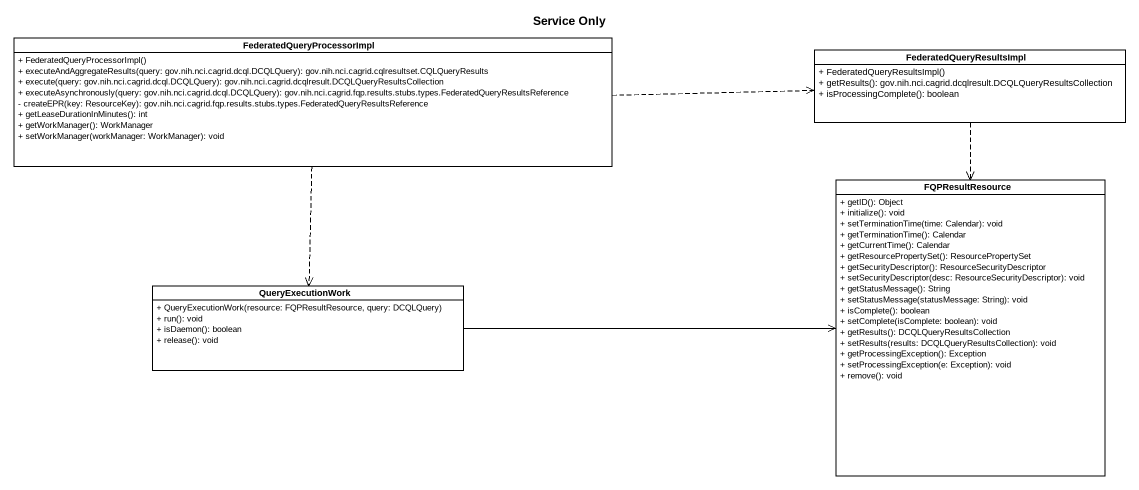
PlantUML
@startuml
title Service Only
hide circle
hide empty members
skinparam classAttributeIconSize 0
class FederatedQueryProcessorImpl {
  + FederatedQueryProcessorImpl()
  + executeAndAggregateResults(query: gov.nih.nci.cagrid.dcql.DCQLQuery): gov.nih.nci.cagrid.cqlresultset.CQLQueryResults
  + execute(query: gov.nih.nci.cagrid.dcql.DCQLQuery): gov.nih.nci.cagrid.dcqlresult.DCQLQueryResultsCollection
  + executeAsynchronously(query: gov.nih.nci.cagrid.dcql.DCQLQuery): gov.nih.nci.cagrid.fqp.results.stubs.types.FederatedQueryResultsReference
  - createEPR(key: ResourceKey): gov.nih.nci.cagrid.fqp.results.stubs.types.FederatedQueryResultsReference
  + getLeaseDurationInMinutes(): int
  + getWorkManager(): WorkManager
  + setWorkManager(workManager: WorkManager): void
}
class FederatedQueryResultsImpl {
  + FederatedQueryResultsImpl()
  + getResults(): gov.nih.nci.cagrid.dcqlresult.DCQLQueryResultsCollection
  + isProcessingComplete(): boolean
}
class FQPResultResource {
  + getID(): Object
  + initialize(): void
  + setTerminationTime(time: Calendar): void
  + getTerminationTime(): Calendar
  + getCurrentTime(): Calendar
  + getResourcePropertySet(): ResourcePropertySet
  + getSecurityDescriptor(): ResourceSecurityDescriptor
  + setSecurityDescriptor(desc: ResourceSecurityDescriptor): void
  + getStatusMessage(): String
  + setStatusMessage(statusMessage: String): void
  + isComplete(): boolean
  + setComplete(isComplete: boolean): void
  + getResults(): DCQLQueryResultsCollection
  + setResults(results: DCQLQueryResultsCollection): void
  + getProcessingException(): Exception
  + setProcessingException(e: Exception): void
  + remove(): void
}
class QueryExecutionWork {
  + QueryExecutionWork(resource: FQPResultResource, query: DCQLQuery)
  + run(): void
  + isDaemon(): boolean
  + release(): void
}
FederatedQueryProcessorImpl .right.> FederatedQueryResultsImpl
FederatedQueryProcessorImpl ..> QueryExecutionWork
FederatedQueryResultsImpl ..> FQPResultResource
QueryExecutionWork -right-> FQPResultResource
@enduml
